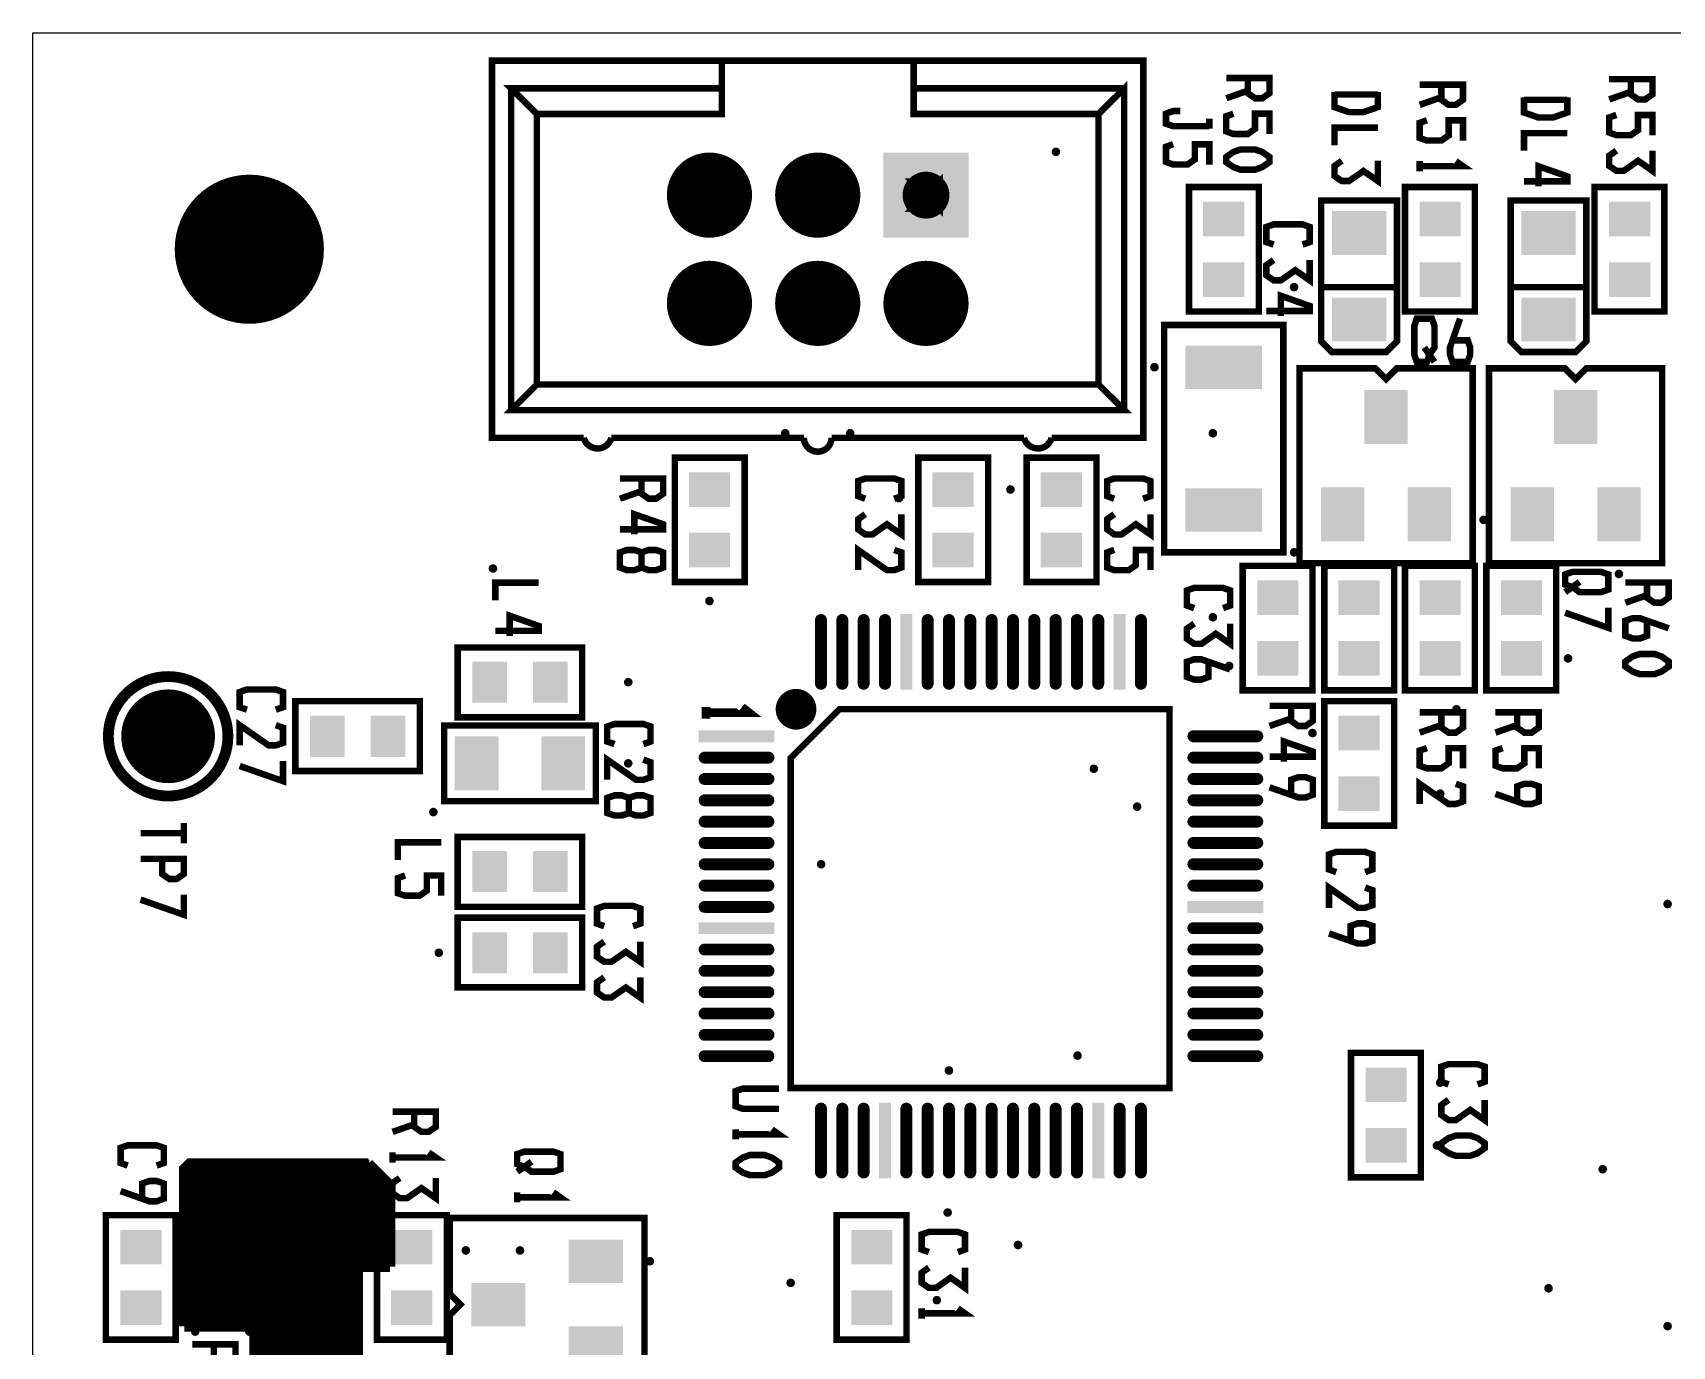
# Model space of a CAD drawing. Extents: x -5 to 112, y -5 to 71.
# Drawn here: x -5.08 to 33.38, y 40.3 to 71.12 of the extents above; entities that cross this region are included whole.
import ezdxf

# ---------------------------------------------------------------- set-up
doc = ezdxf.new("R2010")
doc.units = 0
doc.header["$MEASUREMENT"] = 0
doc.layers.get('0').update_dxf_attribs({"linetype": 'CONTINUOUS'})
for name, color, linetype in [('25-336-0_DRL', 6, 'CONTINUOUS'), ('25-336-0_SMT', 254, 'CONTINUOUS'), ('25-336-0_SST', 1, 'CONTINUOUS')]:
    doc.layers.add(name, color=color, linetype=linetype)

# ---------------------------------------------------------------- blocks, each defined once
blk = doc.blocks.new('ROUND_1')
at = {"const_width": 1.75006}
blk.add_lwpolyline([(-0.87503, 0, 1), (0.87503, 0, 1)], format="xyb", close=True, dxfattribs=at)
blk = doc.blocks.new('ROUND_59')
at = {"const_width": 0.50038}
blk.add_lwpolyline([(-0.25019, 0, 1), (0.25019, 0, 1)], format="xyb", close=True, dxfattribs=at)
blk = doc.blocks.new('ROUND_75')
at = {"const_width": 0.54991}
blk.add_lwpolyline([(-0.274954, 0, 1), (0.274954, 0, 1)], format="xyb", close=True, dxfattribs=at)
blk = doc.blocks.new('ROUND_79')
at = {"const_width": 0.10033}
blk.add_lwpolyline([(-0.050164, 0, 1), (0.050164, 0, 1)], format="xyb", close=True, dxfattribs=at)
blk = doc.blocks.new('ROUND_81')
at = {"const_width": 0.10033}
blk.add_lwpolyline([(-0.050164, 0, 1), (0.050164, 0, 1)], format="xyb", close=True, dxfattribs=at)
blk = doc.blocks.new('ROUND_82')
at = {"const_width": 0.10033}
blk.add_lwpolyline([(-0.050164, 0, 1), (0.050164, 0, 1)], format="xyb", close=True, dxfattribs=at)
blk = doc.blocks.new('RECTANGLE_2')
blk.add_solid([(0.4826, 0.4064), (0.4826, -0.4064), (-0.4826, 0.4064), (-0.4826, -0.4064)])
blk = doc.blocks.new('RECTANGLE_9')
blk.add_solid([(0.4064, 0.4826), (0.4064, -0.4826), (-0.4064, 0.4826), (-0.4064, -0.4826)])
blk = doc.blocks.new('RECTANGLE_10')
blk.add_solid([(0.51308, 0.63627), (0.51308, -0.63627), (-0.51308, 0.63627), (-0.51308, -0.63627)])
blk = doc.blocks.new('RECTANGLE_13')
blk.add_solid([(0.9017, 0.508), (0.9017, -0.508), (-0.9017, 0.508), (-0.9017, -0.508)])
blk = doc.blocks.new('RECTANGLE_18')
blk.add_solid([(0.635, 0.508), (0.635, -0.508), (-0.635, 0.508), (-0.635, -0.508)])
blk = doc.blocks.new('SQUARE_19')
blk.add_solid([(0.99949, 0.99949), (0.99949, -0.99949), (-0.99949, 0.99949), (-0.99949, -0.99949)])
blk = doc.blocks.new('RECTANGLE_20')
blk.add_solid([(0.63627, 0.51308), (0.63627, -0.51308), (-0.63627, 0.51308), (-0.63627, -0.51308)])
blk = doc.blocks.new('ROUND_30')
at = {"const_width": 0.99949}
blk.add_lwpolyline([(-0.499744, 0, 1), (0.499744, 0, 1)], format="xyb", close=True, dxfattribs=at)
blk = doc.blocks.new('ROUND_33')
at = {"const_width": 1.09982}
blk.add_lwpolyline([(-0.54991, 0, 1), (0.54991, 0, 1)], format="xyb", close=True, dxfattribs=at)
blk = doc.blocks.new('RECTANGLE_41')
blk.add_solid([(0.508, 0.635), (0.508, -0.635), (-0.508, 0.635), (-0.508, -0.635)])
blk = doc.blocks.new('OBLONG_54')
at = {"const_width": 0.2794}
blk.add_lwpolyline([(0, 0.7493), (0, -0.7493)], dxfattribs=at)
at = {"const_width": 0.1397}
for points in [[(-0.06985, 0.7493, 1), (0.06985, 0.7493, 1)], [(-0.06985, -0.7493, 1), (0.06985, -0.7493, 1)]]:
    blk.add_lwpolyline(points, format="xyb", close=True, dxfattribs=at)
blk = doc.blocks.new('RECTANGLE_55')
blk.add_solid([(0.1397, 0.889), (0.1397, -0.889), (-0.1397, 0.889), (-0.1397, -0.889)])
blk = doc.blocks.new('OBLONG_56')
at = {"const_width": 0.2794}
blk.add_lwpolyline([(0.7493, 0), (-0.7493, 0)], dxfattribs=at)
at = {"const_width": 0.1397}
for points in [[(-0.81915, 0, 1), (-0.67945, 0, 1)], [(0.67945, 0, 1), (0.81915, 0, 1)]]:
    blk.add_lwpolyline(points, format="xyb", close=True, dxfattribs=at)
blk = doc.blocks.new('RECTANGLE_57')
blk.add_solid([(0.889, 0.1397), (0.889, -0.1397), (-0.889, 0.1397), (-0.889, -0.1397)])

msp = doc.modelspace()

# ---------------------------------------------------------------- linework, layer by layer
at = {"layer": '25-336-0_DRL'}
for p, q in [((-5.08, 7.62), (-5.08, 71.12)), ((-5.08, 71.12), (111.76, 71.12))]:
    msp.add_line(p, q, dxfattribs=at)
at = {"layer": '25-336-0_SMT', "const_width": 0.254}
for points in [[(2.794, 44.577), (-1.397, 44.577), (-1.524, 44.45), (-1.524, 40.767)], [(-1.4224, 44.5516), (-1.4224, 40.767)], [(2.8194, 44.5516), (-1.4224, 44.5516)], [(-1.1938, 44.577), (-1.1938, 40.767)], [(-0.9652, 44.577), (-0.9652, 40.767)], [(-0.7366, 44.577), (-0.7366, 40.767)], [(-0.508, 44.577), (-0.508, 40.767)], [(-0.2794, 44.577), (-0.2794, 40.767)], [(-0.0508, 44.577), (-0.0508, 40.767)], [(0.1778, 44.577), (0.1778, 38.735)], [(0.4064, 44.577), (0.4064, 38.735)], [(0.635, 44.577), (0.635, 38.735)], [(0.8636, 44.577), (0.8636, 38.735)], [(1.0922, 44.577), (1.0922, 29.591)], [(1.3208, 44.577), (1.3208, 29.591)], [(1.5494, 44.577), (1.5494, 29.591)], [(1.778, 44.577), (1.778, 29.591)], [(2.0066, 44.577), (2.0066, 29.8196)], [(2.2352, 44.577), (2.2352, 30.0482)], [(2.4638, 44.577), (2.4638, 30.2768)], [(2.6924, 44.577), (2.6924, 42.164)], [(2.794, 44.577), (3.302, 44.069)], [(3.048, 44.323), (-1.524, 44.323)], [(2.921, 44.45), (2.921, 42.164)], [(3.1496, 44.2214), (3.1496, 42.164)], [(3.2766, 44.0944), (-1.524, 44.0944)], [(3.302, 43.8658), (-1.524, 43.8658)], [(3.302, 44.069), (3.302, 42.164)], [(3.302, 43.6372), (-1.524, 43.6372)], [(3.302, 43.4086), (-1.524, 43.4086)], [(3.302, 43.18), (-1.524, 43.18)], [(3.302, 42.9514), (-1.524, 42.9514)], [(3.302, 42.7228), (-1.524, 42.7228)], [(3.302, 42.4942), (-1.524, 42.4942)], [(3.302, 42.2656), (-1.524, 42.2656)], [(2.54, 42.037), (-1.524, 42.037)], [(2.54, 41.8084), (-1.524, 41.8084)], [(2.54, 42.164), (2.54, 30.353)], [(3.302, 42.164), (2.54, 42.164)], [(2.54, 41.5798), (-1.524, 41.5798)], [(2.54, 41.3512), (-1.524, 41.3512)], [(2.54, 41.1226), (-1.524, 41.1226)], [(2.54, 40.894), (-1.524, 40.894)], [(0.127, 40.767), (-1.524, 40.767)], [(0.127, 40.767), (0.127, 38.735)], [(2.54, 40.6654), (0.127, 40.6654)], [(2.54, 40.4368), (0.127, 40.4368)], [(2.54, 40.2082), (0.127, 40.2082)]]:
    msp.add_lwpolyline(points, dxfattribs=at)
at = {"layer": '25-336-0_SST'}
for points, const_width in [([(7.84352, 61.61532), (5.69468, 61.61532), (5.69468, 70.46468), (11.08456, 70.46468), (11.08456, 69.81444), (6.14426, 69.81444), (6.7437, 69.215), (6.7437, 62.865)], 0.1524), ([(11.08456, 70.46468), (15.58544, 70.46468), (20.97532, 70.46468), (20.97532, 61.61532), (18.82394, 61.61532)], 0.1524), ([(15.58544, 70.46468), (15.58544, 69.81444)], 0.1524), ([(23.42642, 70.05828), (23.42642, 69.70268), (23.59406, 69.5833), (23.76424, 69.5833), (23.93442, 69.70268), (23.93442, 70.05828), (22.91842, 70.05828)], 0.1524), ([(32.4104, 70.03034), (32.4104, 69.67474), (32.58058, 69.55536), (32.75076, 69.55536), (32.9184, 69.67474), (32.9184, 70.03034), (31.9024, 70.03034)], 0.1524), ([(19.92376, 62.865), (6.7437, 62.865), (6.14426, 62.26556), (20.52574, 62.26556), (19.92376, 62.865), (19.92376, 69.215), (20.52574, 69.81444), (20.52574, 62.26556)], 0.1524), ([(6.14426, 69.81444), (6.14426, 62.26556)], 0.1524), ([(6.7437, 69.215), (11.08456, 69.215), (11.08456, 69.81444)], 0.1524), ([(19.92376, 69.215), (15.58544, 69.215), (15.58544, 69.81444), (20.52574, 69.81444)], 0.1524), ([(23.42642, 69.7611), (22.91842, 69.5833)], 0.1524), ([(25.46096, 69.73062), (25.46096, 69.37502), (25.79878, 69.25818), (26.13914, 69.25818), (26.47696, 69.37502), (26.47696, 69.73062)], 0.1524), ([(25.46096, 69.6722), (26.47696, 69.6722)], 0.1524), ([(27.9654, 69.90334), (27.9654, 69.54774), (28.13558, 69.42836), (28.30576, 69.42836), (28.4734, 69.54774), (28.4734, 69.90334), (27.4574, 69.90334)], 0.1524), ([(27.9654, 69.60616), (27.4574, 69.42836)], 0.1524), ([(29.90596, 69.60362), (29.90596, 69.24802), (30.24378, 69.13118), (30.58414, 69.13118), (30.92196, 69.24802), (30.92196, 69.60362)], 0.1524), ([(29.90596, 69.5452), (30.92196, 69.5452)], 0.1524), ([(32.4104, 69.73316), (31.9024, 69.55536)], 0.1524), ([(21.844, 69.28358), (21.67382, 69.28358), (21.50618, 69.22262), (21.50618, 68.9864), (21.67382, 68.92798), (22.52218, 68.92798)], 0.1524), ([(23.08606, 69.22008), (22.91842, 69.16166), (22.91842, 68.80606), (23.08606, 68.7451), (23.42642, 68.7451), (23.59406, 68.86448), (23.59406, 69.22008), (23.93442, 69.22008), (23.93442, 68.7451)], 0.1524), ([(32.07258, 69.19214), (31.9024, 69.13372), (31.9024, 68.77812), (32.07258, 68.71716), (32.4104, 68.71716), (32.58058, 68.83654), (32.58058, 69.19214), (32.9184, 69.19214), (32.9184, 68.71716)], 0.1524), ([(22.52218, 68.86702), (22.52218, 69.10578)], 0.1524), ([(25.46096, 68.4784), (25.46096, 68.89242), (26.47696, 68.89242)], 0.1524), ([(27.62758, 69.06514), (27.4574, 69.00672), (27.4574, 68.65112), (27.62758, 68.59016), (27.9654, 68.59016), (28.13558, 68.70954), (28.13558, 69.06514), (28.4734, 69.06514), (28.4734, 68.59016)], 0.1524), ([(21.67382, 68.5038), (21.50618, 68.44538), (21.50618, 68.08978), (21.67382, 68.02882), (22.01418, 68.02882), (22.18182, 68.1482), (22.18182, 68.5038), (22.52218, 68.5038), (22.52218, 68.02882)], 0.1524), ([(29.90596, 68.3514), (29.90596, 68.76542), (30.92196, 68.76542)], 0.1524), ([(22.91842, 68.20408), (23.08606, 68.32346), (23.25624, 68.38188), (23.59406, 68.38188), (23.76424, 68.32346), (23.93442, 68.20408), (23.93442, 68.0847), (23.76424, 67.96786), (23.59406, 67.9069), (23.25624, 67.9069), (23.08606, 67.96786), (22.91842, 68.0847), (22.91842, 68.20408)], 0.1524), ([(25.63114, 68.11518), (25.46096, 67.9958), (25.46096, 67.75958), (25.63114, 67.6402), (25.79878, 67.6402), (26.13914, 67.87642), (26.47696, 67.6402), (26.47696, 68.11518)], 0.1524), ([(27.4574, 67.87134), (27.4574, 68.10756)], 0.1524), ([(27.4574, 67.99072), (28.4734, 67.99072), (28.30576, 68.10756)], 0.1524), ([(30.24378, 67.5132), (30.24378, 67.98818), (30.92196, 67.74942), (30.92196, 67.63258), (29.90596, 67.63258)], 0.1524), ([(32.07258, 68.35394), (31.9024, 68.23456), (31.9024, 67.99834), (32.07258, 67.87896), (32.24276, 67.87896), (32.58058, 68.11772), (32.9184, 67.87896), (32.9184, 68.35394)], 0.1524), ([(10.91438, 67.19062), (11.11504, 66.98996), (11.11504, 67.63004), (10.91438, 67.42938), (10.91438, 67.19062), (10.67562, 67.19062), (10.47496, 66.98996), (11.11504, 66.98996)], 0.1524), ([(10.67562, 67.19062), (10.67562, 67.42938), (10.47496, 67.63004), (11.11504, 67.63004)], 0.1524), ([(10.47496, 66.98996), (10.47496, 67.63004)], 0.1524), ([(13.45438, 67.19062), (13.65504, 66.98996), (13.65504, 67.63004), (13.45438, 67.42938), (13.45438, 67.19062), (13.21562, 67.19062), (13.01496, 66.98996), (13.65504, 66.98996)], 0.1524), ([(13.21562, 67.19062), (13.21562, 67.42938), (13.01496, 67.63004), (13.65504, 67.63004)], 0.1524), ([(13.01496, 66.98996), (13.01496, 67.63004)], 0.1524), ([(15.99438, 67.19062), (16.19504, 66.98996), (16.19504, 67.63004), (15.99438, 67.42938), (15.99438, 67.19062), (15.75562, 67.19062), (15.55496, 66.98996), (16.19504, 66.98996)], 0.1524), ([(15.75562, 67.19062), (15.75562, 67.42938), (15.55496, 67.63004), (16.19504, 67.63004)], 0.1524), ([(15.55496, 66.98996), (15.55496, 67.63004)], 0.1524), ([(10.91438, 67.42938), (10.67562, 67.42938)], 0.1524), ([(13.45438, 67.42938), (13.21562, 67.42938)], 0.1524), ([(15.99438, 67.42938), (15.75562, 67.42938)], 0.1524), ([(23.6855, 64.5795), (23.6855, 67.5005), (22.0472, 67.5005), (22.0472, 64.5795), (23.6855, 64.5795)], 0.1524), ([(27.1145, 67.5005), (27.1145, 64.5795), (28.7528, 64.5795), (28.7528, 67.5005), (27.1145, 67.5005)], 0.1524), ([(31.5595, 67.5005), (31.5595, 64.5795), (33.1978, 64.5795), (33.1978, 67.5005), (31.5595, 67.5005)], 0.1524), ([(26.67, 63.627), (25.4, 63.627), (25.146, 63.881), (25.146, 67.183), (26.924, 67.183), (26.924, 63.881), (26.67, 63.627)], 0.1524), ([(31.115, 63.627), (29.845, 63.627), (29.591, 63.881), (29.591, 67.183), (31.369, 67.183), (31.369, 63.881), (31.115, 63.627)], 0.1524), ([(24.03094, 66.14922), (23.86076, 66.20764), (23.86076, 66.56324), (24.03094, 66.6242), (24.70912, 66.6242), (24.87676, 66.56324), (24.87676, 66.20764), (24.70912, 66.14922)], 0.1524), ([(24.03094, 65.786), (23.86076, 65.66662), (23.86076, 65.4304), (24.03094, 65.31102), (24.20112, 65.31102), (24.53894, 65.54724), (24.87676, 65.31102), (24.87676, 65.786)], 0.1524), ([(10.91438, 64.65062), (11.11504, 64.44996), (11.11504, 65.09004), (10.91438, 64.88938), (10.91438, 64.65062), (10.67562, 64.65062), (10.47496, 64.44996), (11.11504, 64.44996)], 0.1524), ([(10.67562, 64.65062), (10.67562, 64.88938), (10.47496, 65.09004), (11.11504, 65.09004)], 0.1524), ([(10.47496, 64.44996), (10.47496, 65.09004)], 0.1524), ([(13.45438, 64.65062), (13.65504, 64.44996), (13.65504, 65.09004), (13.45438, 64.88938), (13.45438, 64.65062), (13.21562, 64.65062), (13.01496, 64.44996), (13.65504, 64.44996)], 0.1524), ([(13.21562, 64.65062), (13.21562, 64.88938), (13.01496, 65.09004), (13.65504, 65.09004)], 0.1524), ([(13.01496, 64.44996), (13.01496, 65.09004)], 0.1524), ([(15.99438, 64.65062), (16.19504, 64.44996), (16.19504, 65.09004), (15.99438, 64.88938), (15.99438, 64.65062), (15.75562, 64.65062), (15.55496, 64.44996), (16.19504, 64.44996)], 0.1524), ([(15.75562, 64.65062), (15.75562, 64.88938), (15.55496, 65.09004), (16.19504, 65.09004)], 0.1524), ([(15.55496, 64.44996), (15.55496, 65.09004)], 0.1524), ([(24.20112, 64.47282), (24.20112, 64.9478), (24.87676, 64.70904), (24.87676, 64.5922), (23.86076, 64.5922)], 0.1524), ([(26.924, 65.151), (25.146, 65.151)], 0.1524), ([(31.369, 65.151), (29.591, 65.151)], 0.1524), ([(10.91438, 64.88938), (10.67562, 64.88938)], 0.1524), ([(13.45438, 64.88938), (13.21562, 64.88938)], 0.1524), ([(15.99438, 64.88938), (15.75562, 64.88938)], 0.1524), ([(24.257, 58.928), (21.463, 58.928), (21.463, 64.262), (24.257, 64.262), (24.257, 58.928)], 0.1524), ([(27.3304, 63.56604), (27.38882, 63.39586), (27.62758, 63.39586), (27.686, 63.56604), (27.80538, 63.73368), (27.80538, 64.24168), (27.74442, 64.41186), (27.38882, 64.41186), (27.3304, 64.24168), (27.3304, 63.56604)], 0.1524), ([(28.22702, 63.90386), (28.58262, 63.90386), (28.64358, 63.73368), (28.64358, 63.56604), (28.58262, 63.39586), (28.22702, 63.39586), (28.1686, 63.56604), (28.1686, 63.73368), (28.40482, 64.41186)], 0.1524), ([(27.56662, 63.73368), (27.80538, 63.39586)], 0.1524), ([(24.638, 58.674), (28.702, 58.674), (28.702, 63.246), (26.924, 63.246), (26.67, 62.992), (26.416, 63.246), (24.638, 63.246), (24.638, 58.674)], 0.1524), ([(29.083, 58.674), (33.147, 58.674), (33.147, 63.246), (31.369, 63.246), (31.115, 62.992), (30.861, 63.246), (29.083, 63.246), (29.083, 58.674)], 0.1524), ([(13.00988, 61.61532), (8.49376, 61.61532)], 0.1524), ([(18.1737, 61.61532), (13.66012, 61.61532)], 0.1524), ([(11.6205, 58.2295), (11.6205, 61.1505), (9.9822, 61.1505), (9.9822, 58.2295), (11.6205, 58.2295)], 0.1524), ([(17.3355, 58.2295), (17.3355, 61.1505), (15.6972, 61.1505), (15.6972, 58.2295), (17.3355, 58.2295)], 0.1524), ([(19.8755, 58.2295), (19.8755, 61.1505), (18.2372, 61.1505), (18.2372, 58.2295), (19.8755, 58.2295)], 0.1524), ([(9.20242, 60.66028), (9.20242, 60.30468), (9.37006, 60.1853), (9.54024, 60.1853), (9.71042, 60.30468), (9.71042, 60.66028), (8.69442, 60.66028)], 0.1524), ([(9.20242, 60.3631), (8.69442, 60.1853)], 0.1524), ([(14.45006, 60.1853), (14.28242, 60.24626), (14.28242, 60.60186), (14.45006, 60.66028), (15.12824, 60.66028), (15.29842, 60.60186), (15.29842, 60.24626), (15.12824, 60.1853)], 0.1524), ([(20.29206, 60.1853), (20.12442, 60.24626), (20.12442, 60.60186), (20.29206, 60.66028), (20.97024, 60.66028), (21.14042, 60.60186), (21.14042, 60.24626), (20.97024, 60.1853)], 0.1524), ([(9.03224, 59.3471), (9.03224, 59.82208), (9.71042, 59.58586), (9.71042, 59.46648), (8.69442, 59.46648)], 0.1524), ([(14.45006, 59.82208), (14.28242, 59.7027), (14.28242, 59.46648), (14.45006, 59.3471), (14.62024, 59.3471), (14.95806, 59.58586), (15.29842, 59.3471), (15.29842, 59.82208)], 0.1524), ([(20.29206, 59.82208), (20.12442, 59.7027), (20.12442, 59.46648), (20.29206, 59.3471), (20.46224, 59.3471), (20.80006, 59.58586), (21.14042, 59.3471), (21.14042, 59.82208)], 0.1524), ([(9.20242, 58.56986), (9.37006, 58.5089), (9.54024, 58.5089), (9.71042, 58.56986), (9.71042, 58.92546), (9.54024, 58.98388), (9.37006, 58.98388), (9.20242, 58.92546), (9.20242, 58.56986), (9.03224, 58.5089), (8.86206, 58.5089), (8.69442, 58.56986), (8.69442, 58.92546), (8.86206, 58.98388), (9.03224, 58.98388), (9.20242, 58.92546)], 0.1524), ([(14.28242, 58.5089), (14.28242, 58.98388), (14.95806, 58.5089), (15.12824, 58.5089), (15.29842, 58.56986), (15.29842, 58.92546), (15.12824, 58.98388)], 0.1524), ([(20.29206, 58.98388), (20.12442, 58.92546), (20.12442, 58.56986), (20.29206, 58.5089), (20.63242, 58.5089), (20.80006, 58.62828), (20.80006, 58.98388), (21.14042, 58.98388), (21.14042, 58.5089)], 0.1524), ([(23.3045, 58.6105), (23.3045, 55.6895), (24.9428, 55.6895), (24.9428, 58.6105), (23.3045, 58.6105)], 0.1524), ([(26.8605, 55.6895), (26.8605, 58.6105), (25.2222, 58.6105), (25.2222, 55.6895), (26.8605, 55.6895)], 0.1524), ([(27.1145, 58.6105), (27.1145, 55.6895), (28.7528, 55.6895), (28.7528, 58.6105), (27.1145, 58.6105)], 0.1524), ([(29.0195, 58.6105), (29.0195, 55.6895), (30.6578, 55.6895), (30.6578, 58.6105), (29.0195, 58.6105)], 0.1524), ([(31.0388, 58.46826), (30.86862, 58.40984), (30.86862, 58.17108), (31.0388, 58.11266), (31.20898, 57.99328), (31.71698, 57.99328), (31.88462, 58.05424), (31.88462, 58.40984), (31.71698, 58.46826), (31.0388, 58.46826)], 0.1524), ([(5.77088, 57.80278), (5.77088, 58.2168), (6.78688, 58.2168)], 0.1524), ([(22.16658, 57.61736), (21.9964, 57.67832), (21.9964, 58.03392), (22.16658, 58.09234), (22.84476, 58.09234), (23.0124, 58.03392), (23.0124, 57.67832), (22.84476, 57.61736)], 0.1524), ([(31.20898, 58.23204), (30.86862, 57.99328)], 0.1524), ([(32.7914, 58.21934), (32.7914, 57.86374), (32.96158, 57.74436), (33.13176, 57.74436), (33.2994, 57.86374), (33.2994, 58.21934), (32.2834, 58.21934)], 0.1524), ([(30.86862, 57.51068), (31.88462, 57.15508), (31.88462, 57.63006)], 0.1524), ([(32.7914, 57.92216), (32.2834, 57.74436)], 0.1524), ([(6.1087, 56.96458), (6.1087, 57.43956), (6.78688, 57.2008), (6.78688, 57.08396), (5.77088, 57.08396)], 0.1524), ([(22.16658, 57.25414), (21.9964, 57.13476), (21.9964, 56.89854), (22.16658, 56.77916), (22.33676, 56.77916), (22.67458, 57.01792), (23.0124, 56.77916), (23.0124, 57.25414)], 0.1524), ([(32.7914, 57.32272), (32.7914, 56.96712), (32.62376, 56.90616), (32.45358, 56.90616), (32.2834, 56.96712), (32.2834, 57.32272), (32.45358, 57.38114), (32.62376, 57.38114), (33.2994, 57.14492)], 0.1524), ([(4.8895, 55.0545), (7.8105, 55.0545), (7.8105, 56.6928), (4.8895, 56.6928), (4.8895, 55.0545)], 0.1524), ([(32.2834, 56.36514), (32.45358, 56.48452), (32.62376, 56.54294), (32.96158, 56.54294), (33.13176, 56.48452), (33.2994, 56.36514), (33.2994, 56.24576), (33.13176, 56.12892), (32.96158, 56.06796), (32.62376, 56.06796), (32.45358, 56.12892), (32.2834, 56.24576), (32.2834, 56.36514)], 0.1524), ([(22.5044, 56.35752), (22.5044, 56.00192), (22.33676, 55.94096), (22.16658, 55.94096), (21.9964, 56.00192), (21.9964, 56.35752), (22.16658, 56.41594), (22.33676, 56.41594), (23.0124, 56.17972)], 0.1524), ([(-0.05588, 55.23484), (-0.22606, 55.29326), (-0.22606, 55.64886), (-0.05588, 55.70982), (0.61976, 55.70982), (0.78994, 55.64886), (0.78994, 55.29326), (0.61976, 55.23484)], 0.1524), ([(4.0005, 55.4355), (1.0795, 55.4355), (1.0795, 53.7972), (4.0005, 53.7972), (4.0005, 55.4355)], 0.1524), ([(10.71118, 55.02402), (10.71118, 55.2958)], 0.2032), ([(10.71118, 55.16118), (11.72718, 55.16118), (11.557, 55.2958)], 0.2032), ([(13.21308, 55.35676), (12.44092, 55.35676)], 0.1524), ([(13.14196, 55.49392), (12.51204, 55.49392)], 0.1524), ([(12.52728, 55.5117), (12.52728, 54.9783)], 0.1524), ([(12.66444, 55.61076), (12.66444, 54.8767)], 0.1524), ([(12.93876, 55.63108), (12.71524, 55.63108)], 0.1524), ([(12.8016, 55.64632), (12.8016, 54.84368)], 0.1524), ([(12.93876, 55.63108), (12.93876, 54.85892)], 0.1524), ([(13.07592, 55.55996), (13.07592, 54.93004)], 0.1524), ([(13.21308, 55.35676), (13.21308, 55.13324)], 0.1524), ([(24.44242, 55.32628), (24.44242, 54.97068), (24.61006, 54.8513), (24.78024, 54.8513), (24.95042, 54.97068), (24.95042, 55.32628), (23.93442, 55.32628)], 0.1524), ([(26.8605, 52.5145), (26.8605, 55.4355), (25.2222, 55.4355), (25.2222, 52.5145), (26.8605, 52.5145)], 0.1524), ([(-0.22606, 54.39664), (-0.22606, 54.87162), (0.45212, 54.39664), (0.61976, 54.39664), (0.78994, 54.45506), (0.78994, 54.81066), (0.61976, 54.87162)], 0.1524), ([(13.22832, 55.2196), (12.42568, 55.2196)], 0.1524), ([(13.19276, 55.08244), (12.4587, 55.08244)], 0.1524), ([(13.0937, 54.94528), (12.5603, 54.94528)], 0.1524), ([(12.7, 54.102), (12.7, 46.355), (21.59, 46.355), (21.59, 55.245), (13.843, 55.245), (12.7, 54.102)], 0.1524), ([(24.44242, 55.0291), (23.93442, 54.8513)], 0.1524), ([(27.9654, 55.17134), (27.9654, 54.81574), (28.13558, 54.69636), (28.30576, 54.69636), (28.4734, 54.81574), (28.4734, 55.17134), (27.4574, 55.17134)], 0.1524), ([(29.7434, 55.17134), (29.7434, 54.81574), (29.91358, 54.69636), (30.08376, 54.69636), (30.2514, 54.81574), (30.2514, 55.17134), (29.2354, 55.17134)], 0.1524), ([(8.128, 54.864), (4.572, 54.864), (4.572, 53.086), (8.128, 53.086), (8.128, 54.864)], 0.1524), ([(8.56742, 54.42712), (8.39724, 54.48554), (8.39724, 54.84114), (8.56742, 54.89956), (9.24306, 54.89956), (9.41324, 54.84114), (9.41324, 54.48554), (9.24306, 54.42712)], 0.1524), ([(27.9654, 54.87416), (27.4574, 54.69636)], 0.1524), ([(29.7434, 54.87416), (29.2354, 54.69636)], 0.1524), ([(24.27224, 54.0131), (24.27224, 54.48808), (24.95042, 54.25186), (24.95042, 54.13248), (23.93442, 54.13248)], 0.1524), ([(27.62758, 54.33314), (27.4574, 54.27472), (27.4574, 53.91912), (27.62758, 53.85816), (27.9654, 53.85816), (28.13558, 53.97754), (28.13558, 54.33314), (28.4734, 54.33314), (28.4734, 53.85816)], 0.1524), ([(29.40558, 54.33314), (29.2354, 54.27472), (29.2354, 53.91912), (29.40558, 53.85816), (29.7434, 53.85816), (29.91358, 53.97754), (29.91358, 54.33314), (30.2514, 54.33314), (30.2514, 53.85816)], 0.1524), ([(-0.22606, 53.91404), (0.78994, 53.55844), (0.78994, 54.03342)], 0.1524), ([(8.39724, 53.58892), (8.39724, 54.06136), (9.07542, 53.58892), (9.24306, 53.58892), (9.41324, 53.64734), (9.41324, 54.00294), (9.24306, 54.06136)], 0.1524), ([(24.44242, 53.23586), (24.44242, 53.59146), (24.61006, 53.64988), (24.78024, 53.64988), (24.95042, 53.59146), (24.95042, 53.23586), (24.78024, 53.1749), (24.61006, 53.1749), (23.93442, 53.41366)], 0.1524), ([(27.4574, 53.01996), (27.4574, 53.49494), (28.13558, 53.01996), (28.30576, 53.01996), (28.4734, 53.08092), (28.4734, 53.43652), (28.30576, 53.49494)], 0.1524), ([(29.7434, 53.08092), (29.7434, 53.43652), (29.91358, 53.49494), (30.08376, 53.49494), (30.2514, 53.43652), (30.2514, 53.08092), (30.08376, 53.01996), (29.91358, 53.01996), (29.2354, 53.25872)], 0.1524), ([(8.90524, 52.80914), (9.07542, 52.75072), (9.24306, 52.75072), (9.41324, 52.80914), (9.41324, 53.16474), (9.24306, 53.22316), (9.07542, 53.22316), (8.90524, 53.16474), (8.90524, 52.80914), (8.73506, 52.75072), (8.56742, 52.75072), (8.39724, 52.80914), (8.39724, 53.16474), (8.56742, 53.22316), (8.73506, 53.22316), (8.90524, 53.16474)], 0.1524), ([(-2.5527, 52.3367), (-1.5367, 52.3367)], 0.1524), ([(-1.5367, 52.09794), (-1.5367, 52.57292)], 0.1524), ([(4.8895, 50.6095), (7.8105, 50.6095), (7.8105, 52.2478), (4.8895, 52.2478), (4.8895, 50.6095)], 0.1524), ([(3.48488, 51.70678), (3.48488, 52.1208), (4.50088, 52.1208)], 0.1524), ([(25.49906, 51.4223), (25.33142, 51.48326), (25.33142, 51.83886), (25.49906, 51.89728), (26.17724, 51.89728), (26.34742, 51.83886), (26.34742, 51.48326), (26.17724, 51.4223)], 0.1524), ([(-2.0447, 51.73472), (-2.0447, 51.37912), (-1.87706, 51.25974), (-1.70688, 51.25974), (-1.5367, 51.37912), (-1.5367, 51.73472), (-2.5527, 51.73472)], 0.1524), ([(3.65506, 51.34356), (3.48488, 51.2826), (3.48488, 50.927), (3.65506, 50.86858), (3.99288, 50.86858), (4.16306, 50.98796), (4.16306, 51.34356), (4.50088, 51.34356), (4.50088, 50.86858)], 0.1524), ([(25.33142, 50.5841), (25.33142, 51.05908), (26.00706, 50.5841), (26.17724, 50.5841), (26.34742, 50.64506), (26.34742, 51.00066), (26.17724, 51.05908)], 0.1524), ([(-2.5527, 50.77714), (-1.5367, 50.42154), (-1.5367, 50.89652)], 0.1524), ([(7.8105, 50.3555), (4.8895, 50.3555), (4.8895, 48.7172), (7.8105, 48.7172), (7.8105, 50.3555)], 0.1524), ([(8.32612, 50.15484), (8.15594, 50.21326), (8.15594, 50.56886), (8.32612, 50.62982), (9.00176, 50.62982), (9.17194, 50.56886), (9.17194, 50.21326), (9.00176, 50.15484)], 0.1524), ([(25.83942, 49.80686), (25.83942, 50.16246), (26.00706, 50.22088), (26.17724, 50.22088), (26.34742, 50.16246), (26.34742, 49.80686), (26.17724, 49.7459), (26.00706, 49.7459), (25.33142, 49.98466)], 0.1524), ([(8.32612, 49.79162), (8.15594, 49.67224), (8.15594, 49.43602), (8.32612, 49.31664), (8.49376, 49.31664), (8.83412, 49.55286), (9.17194, 49.31664), (9.17194, 49.79162)], 0.1524), ([(8.32612, 48.95342), (8.15594, 48.83404), (8.15594, 48.59782), (8.32612, 48.47844), (8.49376, 48.47844), (8.83412, 48.71466), (9.17194, 48.47844), (9.17194, 48.95342)], 0.1524), ([(25.8445, 47.1805), (25.8445, 44.2595), (27.4828, 44.2595), (27.4828, 47.1805), (25.8445, 47.1805)], 0.1524), ([(28.13558, 46.44136), (27.9654, 46.50232), (27.9654, 46.85792), (28.13558, 46.91634), (28.81376, 46.91634), (28.9814, 46.85792), (28.9814, 46.50232), (28.81376, 46.44136)], 0.1524), ([(12.42568, 45.86732), (11.57986, 45.86732), (11.40968, 45.92828), (11.40968, 46.28388), (11.57986, 46.3423), (12.42568, 46.3423)], 0.1524), ([(28.13558, 46.07814), (27.9654, 45.95876), (27.9654, 45.72254), (28.13558, 45.60316), (28.30576, 45.60316), (28.64358, 45.84192), (28.9814, 45.60316), (28.9814, 46.07814)], 0.1524), ([(3.86842, 45.80128), (3.86842, 45.44568), (4.03606, 45.3263), (4.20624, 45.3263), (4.37642, 45.44568), (4.37642, 45.80128), (3.36042, 45.80128)], 0.1524), ([(3.86842, 45.5041), (3.36042, 45.3263)], 0.1524), ([(11.40968, 45.1485), (11.40968, 45.38472)], 0.1524), ([(11.40968, 45.26788), (12.42568, 45.26788), (12.25804, 45.38472)], 0.1524), ([(-2.85242, 44.53636), (-3.02006, 44.59732), (-3.02006, 44.95292), (-2.85242, 45.01134), (-2.17424, 45.01134), (-2.00406, 44.95292), (-2.00406, 44.59732), (-2.17424, 44.53636)], 0.1524), ([(27.9654, 45.06214), (28.13558, 45.18152), (28.30576, 45.23994), (28.64358, 45.23994), (28.81376, 45.18152), (28.9814, 45.06214), (28.9814, 44.94276), (28.81376, 44.82592), (28.64358, 44.76496), (28.30576, 44.76496), (28.13558, 44.82592), (27.9654, 44.94276), (27.9654, 45.06214)], 0.1524), ([(3.36042, 44.60748), (3.36042, 44.8437)], 0.1524), ([(3.36042, 44.72686), (4.37642, 44.72686), (4.20624, 44.8437)], 0.1524), ([(6.45414, 44.86402), (6.28396, 44.8056), (6.28396, 44.56938), (6.45414, 44.50842), (6.62178, 44.39158), (7.12978, 44.39158), (7.29996, 44.45), (7.29996, 44.8056), (7.12978, 44.86402), (6.45414, 44.86402)], 0.1524), ([(6.62178, 44.6278), (6.28396, 44.39158)], 0.1524), ([(11.40968, 44.60748), (11.57986, 44.72432), (11.75004, 44.78528), (12.08786, 44.78528), (12.25804, 44.72432), (12.42568, 44.60748), (12.42568, 44.4881), (12.25804, 44.36872), (12.08786, 44.3103), (11.75004, 44.3103), (11.57986, 44.36872), (11.40968, 44.4881), (11.40968, 44.60748)], 0.1524), ([(-2.51206, 43.75912), (-2.51206, 44.11472), (-2.34442, 44.17314), (-2.17424, 44.17314), (-2.00406, 44.11472), (-2.00406, 43.75912), (-2.17424, 43.69816), (-2.34442, 43.69816), (-3.02006, 43.93692)], 0.1524), ([(3.52806, 44.24426), (3.36042, 44.12488), (3.36042, 43.88866), (3.52806, 43.76928), (3.69824, 43.76928), (4.03606, 44.0055), (4.37642, 43.76928), (4.37642, 44.24426)], 0.1524), ([(6.28396, 43.67022), (6.28396, 43.90898)], 0.1524), ([(6.28396, 43.7896), (7.29996, 43.7896), (7.12978, 43.90898)], 0.1524), ([(-3.3655, 43.3705), (-3.3655, 40.4495), (-1.7272, 40.4495), (-1.7272, 43.3705), (-3.3655, 43.3705)], 0.1524), ([(4.6355, 40.4495), (4.6355, 43.3705), (2.9972, 43.3705), (2.9972, 40.4495), (4.6355, 40.4495)], 0.1524), ([(9.271, 39.243), (9.271, 43.307), (4.699, 43.307), (4.699, 41.529), (4.953, 41.275), (4.699, 41.021), (4.699, 39.243), (9.271, 39.243)], 0.1524), ([(13.7795, 43.3705), (13.7795, 40.4495), (15.4178, 40.4495), (15.4178, 43.3705), (13.7795, 43.3705)], 0.1524), ([(15.94358, 42.50436), (15.7734, 42.56532), (15.7734, 42.92092), (15.94358, 42.97934), (16.62176, 42.97934), (16.7894, 42.92092), (16.7894, 42.56532), (16.62176, 42.50436)], 0.1524), ([(15.94358, 42.14114), (15.7734, 42.02176), (15.7734, 41.78554), (15.94358, 41.66616), (16.11376, 41.66616), (16.45158, 41.90492), (16.7894, 41.66616), (16.7894, 42.14114)], 0.1524), ([(15.7734, 40.94734), (15.7734, 41.18356)], 0.1524), ([(15.7734, 41.06672), (16.7894, 41.06672), (16.62176, 41.18356)], 0.1524), ([(-0.83058, 40.34028), (-0.83058, 39.98468), (-0.6604, 39.8653), (-0.49276, 39.8653), (-0.32258, 39.98468), (-0.32258, 40.34028), (-1.33858, 40.34028)], 0.1524)]:
    msp.add_lwpolyline(points, dxfattribs=dict(at, const_width=const_width))
for points, const_width in [([(7.84352, 61.61532, 0.3400612), (8.16864, 61.3664)], 0.1524), ([(8.16864, 61.36386, 0.3400608), (8.49376, 61.61532)], 0.1524), ([(13.00988, 61.61532, 0.4142136), (13.335, 61.2902)], 0.1524), ([(13.335, 61.2902, 0.4142136), (13.66012, 61.61532)], 0.1524), ([(18.1737, 61.61532, 0.3400612), (18.49882, 61.3664)], 0.1524), ([(18.49882, 61.36386, 0.3400608), (18.82394, 61.61532)], 0.1524), ([(-1.905, 56.01208, 0.4142136), (-3.30708, 54.61)], 0.254), ([(-0.50292, 54.61, 0.4142136), (-1.905, 56.01208)], 0.254), ([(12.827, 55.64632, 0.4142136), (12.42568, 55.245)], 0.1524), ([(13.22832, 55.245, 0.4142136), (12.827, 55.64632)], 0.1524), ([(12.42568, 55.245, 0.4142136), (12.827, 54.84368)], 0.1524), ([(12.827, 54.84368, 0.4142136), (13.22832, 55.245)], 0.1524), ([(-3.30708, 54.61, 0.4142136), (-1.905, 53.20792)], 0.254), ([(-1.905, 53.20792, 0.4142136), (-0.50292, 54.61)], 0.254)]:
    msp.add_lwpolyline(points, format="xyb", dxfattribs=dict(at, const_width=const_width))

# ---------------------------------------------------------------- block references
at = {"layer": '25-336-0_DRL'}
for name, p in [('ROUND_81', (18.923, 68.326)), ('ROUND_1', (0, 66.04)), ('ROUND_75', (10.795, 67.31)), ('ROUND_75', (13.335, 67.31)), ('ROUND_75', (15.875, 67.31)), ('ROUND_75', (10.795, 64.77)), ('ROUND_75', (13.335, 64.77)), ('ROUND_75', (15.875, 64.77)), ('ROUND_81', (24.511, 65.151)), ('ROUND_82', (21.2344, 63.2714)), ('ROUND_82', (12.573, 61.722)), ('ROUND_82', (14.097, 61.722)), ('ROUND_81', (22.606, 61.722)), ('ROUND_82', (17.8562, 60.4012)), ('ROUND_82', (15.24, 60.198)), ('ROUND_82', (28.956, 59.69)), ('ROUND_81', (24.511, 58.928)), ('ROUND_81', (5.715, 58.547)), ('ROUND_82', (32.131, 58.42)), ('ROUND_82', (10.795, 57.785)), ('ROUND_81', (22.606, 57.404)), ('ROUND_82', (30.9372, 56.4388)), ('ROUND_82', (22.987, 56.261)), ('ROUND_82', (8.89, 55.88)), ('ROUND_59', (-1.905, 54.61)), ('ROUND_82', (28.321, 55.245)), ('ROUND_82', (24.9428, 54.6862)), ('ROUND_82', (8.89, 53.975)), ('ROUND_82', (19.812, 53.848)), ('ROUND_82', (27.94, 53.2638)), ('ROUND_82', (4.318, 52.832)), ('ROUND_81', (20.828, 52.959)), ('ROUND_82', (13.41628, 51.60772)), ('ROUND_81', (33.274, 50.673)), ('ROUND_82', (4.445, 49.53)), ('ROUND_81', (19.431, 47.117)), ('ROUND_81', (16.41348, 46.76648)), ('ROUND_82', (27.94, 46.482)), ('ROUND_81', (27.8638, 45.0088)), ('ROUND_81', (31.75, 44.45)), ('ROUND_82', (16.383, 43.434)), ('ROUND_79', (-1.27, 43.18)), ('ROUND_79', (0, 43.18)), ('ROUND_79', (1.27, 43.18)), ('ROUND_79', (2.54, 43.18)), ('ROUND_81', (18.034, 42.672)), ('ROUND_79', (5.08, 42.545)), ('ROUND_79', (6.35, 42.545)), ('ROUND_82', (9.398, 42.291)), ('ROUND_79', (-1.27, 41.91)), ('ROUND_79', (0, 41.91)), ('ROUND_79', (1.27, 41.91)), ('ROUND_79', (2.54, 41.91)), ('ROUND_81', (12.7, 41.783)), ('ROUND_82', (30.48, 41.656)), ('ROUND_82', (16.129, 41.3766)), ('ROUND_81', (33.274, 40.767)), ('ROUND_79', (-1.27, 40.64)), ('ROUND_79', (0, 40.64)), ('ROUND_79', (1.27, 40.64)), ('ROUND_79', (2.54, 40.64))]:
    msp.add_blockref(name, p, dxfattribs=at)
at = {"layer": '25-336-0_SMT'}
for name, p in [('ROUND_30', (10.795, 67.31)), ('ROUND_30', (13.335, 67.31)), ('SQUARE_19', (15.875, 67.31)), ('RECTANGLE_2', (22.86, 66.7512)), ('RECTANGLE_20', (26.035, 66.421)), ('RECTANGLE_2', (27.94, 66.7512)), ('RECTANGLE_20', (30.48, 66.421)), ('RECTANGLE_2', (32.385, 66.7512)), ('ROUND_30', (10.795, 64.77)), ('ROUND_30', (13.335, 64.77)), ('ROUND_30', (15.875, 64.77)), ('RECTANGLE_2', (22.86, 65.3288)), ('RECTANGLE_2', (27.94, 65.3288)), ('RECTANGLE_2', (32.385, 65.3288)), ('RECTANGLE_20', (26.035, 64.389)), ('RECTANGLE_20', (30.48, 64.389)), ('RECTANGLE_13', (22.86, 63.2714)), ('RECTANGLE_41', (26.67, 62.103)), ('RECTANGLE_41', (31.115, 62.103)), ('RECTANGLE_2', (10.795, 60.4012)), ('RECTANGLE_2', (16.51, 60.4012)), ('RECTANGLE_2', (19.05, 60.4012)), ('RECTANGLE_13', (22.86, 59.9186)), ('RECTANGLE_41', (25.654, 59.817)), ('RECTANGLE_41', (27.686, 59.817)), ('RECTANGLE_41', (30.099, 59.817)), ('RECTANGLE_41', (32.131, 59.817)), ('RECTANGLE_2', (10.795, 58.9788)), ('RECTANGLE_2', (16.51, 58.9788)), ('RECTANGLE_2', (19.05, 58.9788)), ('RECTANGLE_2', (24.13, 57.8612)), ('RECTANGLE_2', (26.035, 57.8612)), ('RECTANGLE_2', (27.94, 57.8612)), ('RECTANGLE_2', (29.845, 57.8612)), ('OBLONG_54', (13.4112, 56.5912)), ('OBLONG_54', (13.91158, 56.5912)), ('OBLONG_54', (14.41196, 56.5912)), ('OBLONG_54', (14.91234, 56.5912)), ('RECTANGLE_55', (15.41272, 56.5912)), ('OBLONG_54', (15.9131, 56.5912)), ('OBLONG_54', (16.41348, 56.5912)), ('OBLONG_54', (16.91386, 56.5912)), ('OBLONG_54', (17.41424, 56.5912)), ('OBLONG_54', (17.91462, 56.5912)), ('OBLONG_54', (18.415, 56.5912)), ('OBLONG_54', (18.91538, 56.5912)), ('OBLONG_54', (19.41576, 56.5912)), ('OBLONG_54', (19.91614, 56.5912)), ('RECTANGLE_55', (20.41652, 56.5912)), ('OBLONG_54', (20.9169, 56.5912)), ('RECTANGLE_2', (24.13, 56.4388)), ('RECTANGLE_2', (26.035, 56.4388)), ('RECTANGLE_2', (27.94, 56.4388)), ('RECTANGLE_2', (29.845, 56.4388)), ('RECTANGLE_9', (5.6388, 55.88)), ('RECTANGLE_9', (7.0612, 55.88)), ('ROUND_33', (-1.905, 54.61)), ('RECTANGLE_9', (1.8288, 54.61)), ('RECTANGLE_9', (3.2512, 54.61)), ('RECTANGLE_2', (26.035, 54.6862)), ('RECTANGLE_57', (11.43, 54.61)), ('OBLONG_56', (22.8981, 54.61)), ('RECTANGLE_10', (5.334, 53.975)), ('RECTANGLE_10', (7.366, 53.975)), ('OBLONG_56', (11.43, 54.10962)), ('OBLONG_56', (22.8981, 54.10962)), ('OBLONG_56', (11.43, 53.60924)), ('OBLONG_56', (22.8981, 53.60924)), ('RECTANGLE_2', (26.035, 53.2638)), ('OBLONG_56', (11.43, 53.10886)), ('OBLONG_56', (22.8981, 53.10886)), ('OBLONG_56', (11.43, 52.60848)), ('OBLONG_56', (22.8981, 52.60848)), ('OBLONG_56', (11.43, 52.1081)), ('OBLONG_56', (22.8981, 52.1081)), ('RECTANGLE_9', (5.6388, 51.435)), ('RECTANGLE_9', (7.0612, 51.435)), ('OBLONG_56', (11.43, 51.60772)), ('OBLONG_56', (22.8981, 51.60772)), ('OBLONG_56', (11.43, 51.10734)), ('OBLONG_56', (22.8981, 51.10734)), ('OBLONG_56', (11.43, 50.60696)), ('RECTANGLE_57', (22.8981, 50.60696)), ('RECTANGLE_9', (5.6388, 49.53)), ('RECTANGLE_9', (7.0612, 49.53)), ('RECTANGLE_57', (11.43, 50.10658)), ('OBLONG_56', (22.8981, 50.10658)), ('OBLONG_56', (11.43, 49.6062)), ('OBLONG_56', (22.8981, 49.6062)), ('OBLONG_56', (11.43, 49.10582)), ('OBLONG_56', (22.8981, 49.10582)), ('OBLONG_56', (11.43, 48.60544)), ('OBLONG_56', (22.8981, 48.60544)), ('OBLONG_56', (11.43, 48.10506)), ('OBLONG_56', (22.8981, 48.10506)), ('OBLONG_56', (11.43, 47.60468)), ('OBLONG_56', (22.8981, 47.60468)), ('OBLONG_56', (11.43, 47.1043)), ('OBLONG_56', (22.8981, 47.1043)), ('RECTANGLE_2', (26.67, 46.4312)), ('OBLONG_54', (13.4112, 45.1231)), ('OBLONG_54', (13.91158, 45.1231)), ('OBLONG_54', (14.41196, 45.1231)), ('RECTANGLE_55', (14.91234, 45.1231)), ('OBLONG_54', (15.41272, 45.1231)), ('OBLONG_54', (15.9131, 45.1231)), ('OBLONG_54', (16.41348, 45.1231)), ('OBLONG_54', (16.91386, 45.1231)), ('OBLONG_54', (17.41424, 45.1231)), ('OBLONG_54', (17.91462, 45.1231)), ('OBLONG_54', (18.415, 45.1231)), ('OBLONG_54', (18.91538, 45.1231)), ('OBLONG_54', (19.41576, 45.1231)), ('RECTANGLE_55', (19.91614, 45.1231)), ('OBLONG_54', (20.41652, 45.1231)), ('OBLONG_54', (20.9169, 45.1231)), ('RECTANGLE_2', (26.67, 45.0088)), ('RECTANGLE_2', (-2.54, 42.6212)), ('RECTANGLE_2', (3.81, 42.6212)), ('RECTANGLE_18', (8.128, 42.291)), ('RECTANGLE_2', (14.605, 42.6212)), ('RECTANGLE_2', (-2.54, 41.1988)), ('RECTANGLE_2', (3.81, 41.1988)), ('RECTANGLE_18', (5.842, 41.275)), ('RECTANGLE_2', (14.605, 41.1988)), ('RECTANGLE_18', (8.128, 40.259))]:
    msp.add_blockref(name, p, dxfattribs=at)

doc.saveas('drawing.dxf')
